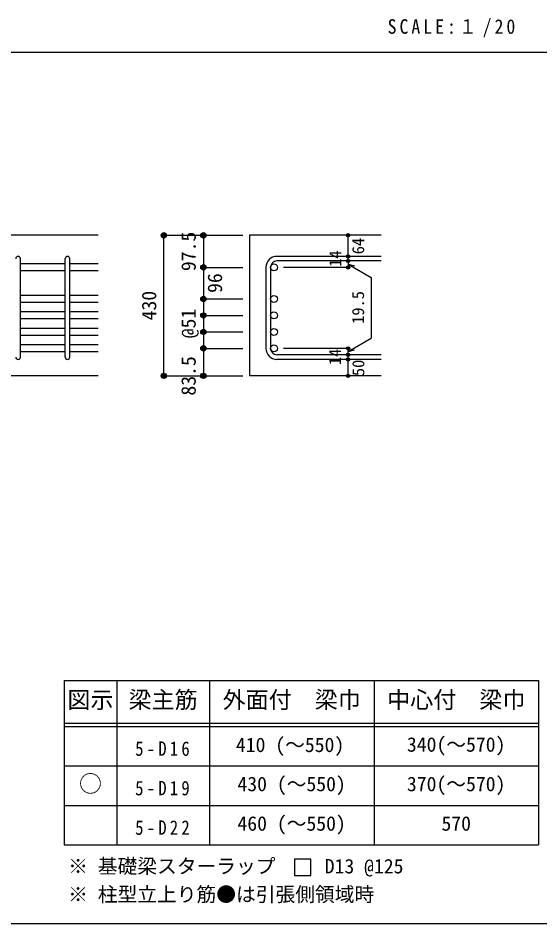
# Model space of a CAD drawing. Units: millimetres at full size, sheet at 1:20. Extents: x -3982 to 3969, y -2797 to 2801.
# Drawn here: x 825 to 2411, y -2797 to -45 of the extents above; entities that cross this region are included whole.
import ezdxf
from ezdxf.enums import TextEntityAlignment as Align

# ---------------------------------------------------------------- set-up
doc = ezdxf.new("R2010")
doc.units = ezdxf.units.MM
doc.header["$LTSCALE"] = 20
doc.header["$PDMODE"] = 32
doc.header["$PDSIZE"] = 10
for name, color, linetype in [('6-1_躯体線', 2, 'Continuous'), ('6-5_梁主筋', 7, 'Continuous'), ('6-6_S.T.P.', 7, 'Continuous'), ('6-7_文字', 7, 'Continuous'), ('6-D_寸法', 4, 'Continuous'), ('6-E_枠', 7, 'Continuous'), ('F-0_枠', 6, 'Continuous')]:
    doc.layers.add(name, color=color, linetype=linetype)
doc.styles.add('ＭＳ ゴシック', font='')
doc.styles.get('ＭＳ ゴシック').set_extended_font_data('MS Gothic')

msp = doc.modelspace()

# ---------------------------------------------------------------- linework, layer by layer
at = {"layer": '6-1_躯体線'}
for p, q in [((1068.29, -704.67), (68.29, -704.67)), ((1928.29, -704.67), (1528.29, -704.67)), ((1528.29, -704.67), (1528.29, -1131.67)), ((1068.29, -1131.67), (668.29, -1131.67)), ((1928.29, -1131.67), (1528.29, -1131.67))]:
    msp.add_line(p, q, dxfattribs=at)
at = {"layer": '6-5_梁主筋'}
for p, q in [((968.29, -791.75), (832.29, -791.75)), ((1068.29, -791.75), (982.29, -791.75)), ((968.29, -812.75), (832.29, -812.75)), ((1068.29, -812.75), (982.29, -812.75)), ((968.29, -887.67), (832.29, -887.67)), ((1068.29, -887.67), (982.29, -887.67)), ((968.29, -908.67), (832.29, -908.67)), ((1068.29, -908.67), (982.29, -908.67)), ((968.29, -937.67), (832.29, -937.67)), ((968.29, -958.67), (832.29, -958.67)), ((1068.29, -937.67), (982.29, -937.67)), ((1068.29, -958.67), (982.29, -958.67)), ((968.29, -987.67), (832.29, -987.67)), ((1068.29, -987.67), (982.29, -987.67)), ((968.29, -1008.67), (832.29, -1008.67)), ((1068.29, -1008.67), (982.29, -1008.67)), ((968.29, -1037.67), (832.29, -1037.67)), ((1068.29, -1037.67), (982.29, -1037.67)), ((968.29, -1058.67), (832.29, -1058.67)), ((1068.29, -1058.67), (982.29, -1058.67))]:
    msp.add_line(p, q, dxfattribs=at)
at = {"layer": '6-5_梁主筋', "color": 3}
for centre in [(1602.79, -802.25), (1602.79, -898.17), (1602.79, -948.17), (1602.79, -998.17), (1602.79, -1048.17)]:
    msp.add_circle(centre, 10.5, dxfattribs=at)
at = {"layer": '6-6_S.T.P.'}
for p, q in [((1928.29, -768.75), (1611.79, -768.75)), ((832.29, -1074.67), (832.29, -776.14)), ((968.29, -1074.67), (968.29, -776.14)), ((982.29, -1074.67), (982.29, -776.14)), ((1928.29, -782.75), (1611.79, -782.75)), ((1578.29, -802.25), (1578.29, -1048.17)), ((1592.29, -802.25), (1592.29, -1048.17)), ((1928.29, -1067.67), (1611.79, -1067.67)), ((1928.29, -1081.67), (1611.79, -1081.67))]:
    msp.add_line(p, q, dxfattribs=at)
for centre, radius, start, end in [((825.29, -775.75), 7, 0, 180), ((975.29, -775.75), 7, 0, 180), ((1611.79, -802.25), 33.5, 90, 180), ((1611.79, -802.25), 19.5, 90, 180), ((1611.79, -1048.17), 33.5, 180, 270), ((1611.79, -1048.17), 19.5, 180, 270), ((825.29, -1074.67), 7, 180, 0), ((975.29, -1074.67), 7, 180, 0)]:
    msp.add_arc(centre, radius, start, end, dxfattribs=at)
at = {"layer": '6-7_文字'}
msp.add_lwpolyline([(1665.15, -2649.88), (1715.15, -2649.88), (1715.15, -2599.88), (1665.15, -2599.88)], close=True, dxfattribs=at)
at = {"layer": '6-D_寸法'}
for p, q in [((1268.29, -704.67), (1388.29, -704.67)), ((1268.29, -704.67), (1388.29, -704.67)), ((1268.29, -704.67), (1388.29, -704.67)), ((1268.29, -1131.67), (1268.29, -704.67)), ((1388.29, -704.67), (1388.29, -802.25)), ((1388.29, -704.67), (1508.29, -704.67)), ((1828.29, -768.75), (1828.29, -704.67)), ((1828.29, -782.75), (1828.29, -768.75)), ((1828.29, -782.75), (1828.29, -802.25)), ((1828.29, -792.5), (1898.35, -832.95)), ((1828.29, -792.5), (1847.61, -797.67)), ((1388.29, -802.25), (1508.29, -802.25)), ((1388.29, -802.25), (1388.29, -898.17)), ((1828.29, -802.25), (1632.2, -802.25)), ((1898.35, -832.95), (1898.35, -1017.47)), ((1388.29, -898.17), (1508.29, -898.17)), ((1388.29, -898.17), (1388.29, -1048.17)), ((1388.29, -948.17), (1508.29, -948.17)), ((1388.29, -998.17), (1508.29, -998.17)), ((1828.29, -1057.92), (1898.35, -1017.47)), ((1388.29, -1048.17), (1508.29, -1048.17)), ((1388.29, -1048.17), (1388.29, -1131.67)), ((1828.29, -1048.17), (1632.2, -1048.17)), ((1828.29, -1067.67), (1828.29, -1048.17)), ((1828.29, -1057.92), (1847.61, -1052.75)), ((1828.29, -1081.67), (1828.29, -1067.67)), ((1828.29, -1131.67), (1828.29, -1081.67)), ((1268.29, -1131.67), (1388.29, -1131.67)), ((1388.29, -1131.67), (1508.29, -1131.67))]:
    msp.add_line(p, q, dxfattribs=at)
for centre, radius in [((1268.29, -704.67), 8), ((1268.29, -704.67), 7.2), ((1268.29, -704.67), 6.4), ((1268.29, -704.67), 5.6), ((1268.29, -704.67), 4.8), ((1268.29, -704.67), 4), ((1268.29, -704.67), 3.2), ((1268.29, -704.67), 2.4), ((1268.29, -704.67), 1.6), ((1268.29, -704.67), 0.8), ((1388.29, -704.67), 8), ((1388.29, -704.67), 7.2), ((1388.29, -704.67), 6.4), ((1388.29, -704.67), 5.6), ((1388.29, -704.67), 4.8), ((1388.29, -704.67), 4), ((1388.29, -704.67), 3.2), ((1388.29, -704.67), 2.4), ((1388.29, -704.67), 1.6), ((1388.29, -704.67), 0.8), ((1828.29, -704.67), 4), ((1828.29, -704.67), 3.6), ((1828.29, -704.67), 3.2), ((1828.29, -704.67), 2.8), ((1828.29, -704.67), 2.4), ((1828.29, -704.67), 2), ((1828.29, -704.67), 1.6), ((1828.29, -704.67), 1.2), ((1828.29, -704.67), 0.8), ((1828.29, -704.67), 0.4), ((1828.29, -768.75), 4), ((1828.29, -768.75), 3.6), ((1828.29, -768.75), 3.2), ((1828.29, -768.75), 2.8), ((1828.29, -768.75), 2.4), ((1828.29, -768.75), 2), ((1828.29, -768.75), 1.6), ((1828.29, -768.75), 1.2), ((1828.29, -768.75), 0.8), ((1828.29, -768.75), 0.4), ((1388.29, -802.25), 8), ((1388.29, -802.25), 7.2), ((1388.29, -802.25), 6.4), ((1388.29, -802.25), 5.6), ((1388.29, -802.25), 4.8), ((1828.29, -782.75), 4), ((1828.29, -782.75), 3.6), ((1828.29, -782.75), 3.2), ((1828.29, -782.75), 2.8), ((1828.29, -782.75), 2.4), ((1828.29, -782.75), 2), ((1828.29, -782.75), 1.6), ((1828.29, -782.75), 1.2), ((1828.29, -782.75), 0.8), ((1828.29, -782.75), 0.4), ((1388.29, -802.25), 4), ((1388.29, -802.25), 3.2), ((1388.29, -802.25), 2.4), ((1388.29, -802.25), 1.6), ((1388.29, -802.25), 0.8), ((1828.29, -802.25), 4), ((1828.29, -802.25), 3.6), ((1828.29, -802.25), 3.2), ((1828.29, -802.25), 2.8), ((1828.29, -802.25), 2.4), ((1828.29, -802.25), 2), ((1828.29, -802.25), 1.6), ((1828.29, -802.25), 1.2), ((1828.29, -802.25), 0.8), ((1828.29, -802.25), 0.4), ((1388.29, -898.17), 8), ((1388.29, -898.17), 7.2), ((1388.29, -898.17), 6.4), ((1388.29, -898.17), 5.6), ((1388.29, -898.17), 4.8), ((1388.29, -898.17), 4), ((1388.29, -898.17), 3.2), ((1388.29, -898.17), 2.4), ((1388.29, -898.17), 1.6), ((1388.29, -898.17), 0.8), ((1388.29, -948.17), 8), ((1388.29, -948.17), 7.2), ((1388.29, -948.17), 6.4), ((1388.29, -948.17), 5.6), ((1388.29, -948.17), 4.8), ((1388.29, -948.17), 4), ((1388.29, -948.17), 3.2), ((1388.29, -948.17), 2.4), ((1388.29, -948.17), 1.6), ((1388.29, -948.17), 0.8), ((1388.29, -998.17), 8), ((1388.29, -998.17), 7.2), ((1388.29, -998.17), 6.4), ((1388.29, -998.17), 5.6), ((1388.29, -998.17), 4.8), ((1388.29, -998.17), 4), ((1388.29, -998.17), 3.2), ((1388.29, -998.17), 2.4), ((1388.29, -998.17), 1.6), ((1388.29, -998.17), 0.8), ((1388.29, -1048.17), 8), ((1388.29, -1048.17), 7.2), ((1388.29, -1048.17), 6.4), ((1388.29, -1048.17), 5.6), ((1388.29, -1048.17), 4.8), ((1388.29, -1048.17), 4), ((1388.29, -1048.17), 3.2), ((1388.29, -1048.17), 2.4), ((1828.29, -1048.17), 4), ((1828.29, -1048.17), 3.6), ((1828.29, -1048.17), 3.2), ((1828.29, -1048.17), 2.8), ((1828.29, -1048.17), 2.4), ((1388.29, -1048.17), 1.6), ((1388.29, -1048.17), 0.8), ((1828.29, -1067.67), 4), ((1828.29, -1067.67), 3.6), ((1828.29, -1067.67), 3.2), ((1828.29, -1067.67), 2.8), ((1828.29, -1067.67), 2.4), ((1828.29, -1048.17), 2), ((1828.29, -1067.67), 2), ((1828.29, -1048.17), 1.6), ((1828.29, -1067.67), 1.6), ((1828.29, -1048.17), 1.2), ((1828.29, -1067.67), 1.2), ((1828.29, -1048.17), 0.8), ((1828.29, -1067.67), 0.8), ((1828.29, -1048.17), 0.4), ((1828.29, -1067.67), 0.4), ((1828.29, -1081.67), 4), ((1828.29, -1081.67), 3.6), ((1828.29, -1081.67), 3.2), ((1828.29, -1081.67), 2.8), ((1828.29, -1081.67), 2.4), ((1828.29, -1081.67), 2), ((1828.29, -1081.67), 1.6), ((1828.29, -1081.67), 1.2), ((1828.29, -1081.67), 0.8), ((1828.29, -1081.67), 0.4), ((1268.29, -1131.67), 8), ((1268.29, -1131.67), 7.2), ((1268.29, -1131.67), 6.4), ((1268.29, -1131.67), 5.6), ((1268.29, -1131.67), 4.8), ((1268.29, -1131.67), 4), ((1388.29, -1131.67), 8), ((1388.29, -1131.67), 7.2), ((1388.29, -1131.67), 6.4), ((1388.29, -1131.67), 5.6), ((1388.29, -1131.67), 4.8), ((1388.29, -1131.67), 4), ((1828.29, -1131.67), 4), ((1828.29, -1131.67), 3.6), ((1268.29, -1131.67), 3.2), ((1268.29, -1131.67), 2.4), ((1268.29, -1131.67), 1.6), ((1268.29, -1131.67), 0.8), ((1388.29, -1131.67), 3.2), ((1388.29, -1131.67), 2.4), ((1388.29, -1131.67), 1.6), ((1388.29, -1131.67), 0.8), ((1828.29, -1131.67), 3.2), ((1828.29, -1131.67), 2.8), ((1828.29, -1131.67), 2.4), ((1828.29, -1131.67), 2), ((1828.29, -1131.67), 1.6), ((1828.29, -1131.67), 1.2), ((1828.29, -1131.67), 0.8), ((1828.29, -1131.67), 0.4)]:
    msp.add_circle(centre, radius, dxfattribs=at)
at = {"layer": '6-D_寸法', "color": 7}
for p in [(1268.29, -704.67), (1268.29, -704.67), (1388.29, -704.67), (1388.29, -704.67), (1828.29, -704.67), (1828.29, -768.75), (1388.29, -802.25), (1828.29, -782.75), (1828.29, -802.25), (1388.29, -898.17), (1388.29, -898.17), (1388.29, -948.17), (1388.29, -948.17), (1388.29, -998.17), (1388.29, -998.17), (1388.29, -1048.17), (1388.29, -1048.17), (1828.29, -1048.17), (1828.29, -1048.17), (1828.29, -1048.17), (1828.29, -1067.67), (1828.29, -1081.67), (1268.29, -1131.67), (1388.29, -1131.67), (1828.29, -1131.67)]:
    msp.add_point(p, dxfattribs=at)
at = {"layer": '6-E_枠', "color": 3}
for p, q in [((965.14, -2056.95), (965.14, -2556.95)), ((965.14, -2056.95), (2406.83, -2056.95)), ((2406.83, -2056.95), (2406.83, -2556.95)), ((965.14, -2556.95), (2406.83, -2556.95))]:
    msp.add_line(p, q, dxfattribs=at)
at = {"layer": '6-E_枠'}
for p, q in [((1125.14, -2056.95), (1125.14, -2556.95)), ((1406.83, -2056.95), (1406.83, -2556.95)), ((1906.83, -2056.95), (1906.83, -2556.95)), ((965.14, -2186.95), (2406.83, -2186.95)), ((965.14, -2196.95), (2406.83, -2196.95)), ((965.14, -2316.95), (2406.83, -2316.95)), ((965.14, -2436.95), (2406.83, -2436.95))]:
    msp.add_line(p, q, dxfattribs=at)
at = {"layer": 'F-0_枠', "color": 2}
msp.add_line((-3981.92, -148.03), (2482.4, -148.03), dxfattribs=at)
at = {"layer": 'F-0_枠'}
msp.add_line((3969.4, -2796.83), (-3981.92, -2796.83), dxfattribs=at)

# ---------------------------------------------------------------- texts
at = {"layer": '6-7_文字', "color": 2, "style": 'ＭＳ ゴシック'}
for s, p in [('図示', (975.14, -2156.95)), ('梁主筋', (1160.98, -2156.95)), ('外面付\u3000梁巾', (1446.83, -2156.95)), ('中心付\u3000梁巾', (1946.83, -2156.95)), ('○', (1010.14, -2411.95))]:
    msp.add_text(s, height=51.32, dxfattribs=at).set_placement(p, align=Align.BOTTOM_LEFT)
at = {"layer": '6-7_文字', "style": 'ＭＳ ゴシック'}
for s, p in [('410 (～550)', (1487.14, -2287.95)), ('340(～570)', (2006.83, -2286.95)), ('430 (～550)', (1491.83, -2406.95)), ('370(～570)', (2006.83, -2406.95)), ('460 (～550)', (1491.83, -2526.95)), ('570', (2111.83, -2526.95)), ('※ 基礎梁スターラップ     D13 @125', (977.51, -2656.67)), ('※ 柱型立上り筋●は引張側領域時', (977.51, -2742.34))]:
    msp.add_text(s, height=43.99, dxfattribs=at).set_placement(p, align=Align.BOTTOM_LEFT)
at = {"layer": '6-7_文字', "color": 2, "insert": (1948.17, -103.03), "char_height": 43.99, "attachment_point": 7, "style": 'ＭＳ ゴシック'}
msp.add_mtext('\\T1.34;\\W0.9;SCALE:１/20', dxfattribs=at)
at = {"layer": '6-7_文字', "char_height": 43.99, "attachment_point": 7, "style": 'ＭＳ ゴシック'}
for s, insert in [('\\T1.38;\\W0.85;5-D16', (1180.98, -2286.95)), ('\\T1.38;\\W0.85;5-D19', (1180.98, -2406.95)), ('\\T1.38;\\W0.85;5-D22', (1180.98, -2526.95))]:
    msp.add_mtext(s, dxfattribs=dict(at, insert=insert))
at = {"layer": '6-D_寸法', "style": 'ＭＳ ゴシック'}
for s, height, p in [('97.5', 43.99, (1378.29, -813.46)), ('64', 36.66, (1888, -762.37)), ('14', 36.66, (1818.29, -800.67)), ('96', 43.99, (1458.29, -879.79)), ('430', 43.99, (1258.29, -963.17)), ('19.5', 36.66, (1887.64, -973.7)), ('@51', 43.99, (1378.09, -1017.56)), ('14', 36.66, (1817.63, -1099.34)), ('83.5', 43.99, (1378.29, -1191.67)), ('50', 36.66, (1888.36, -1132.47))]:
    msp.add_text(s, height=height, rotation=90, dxfattribs=at).set_placement(p, align=Align.BOTTOM_LEFT)

doc.saveas('drawing.dxf')
